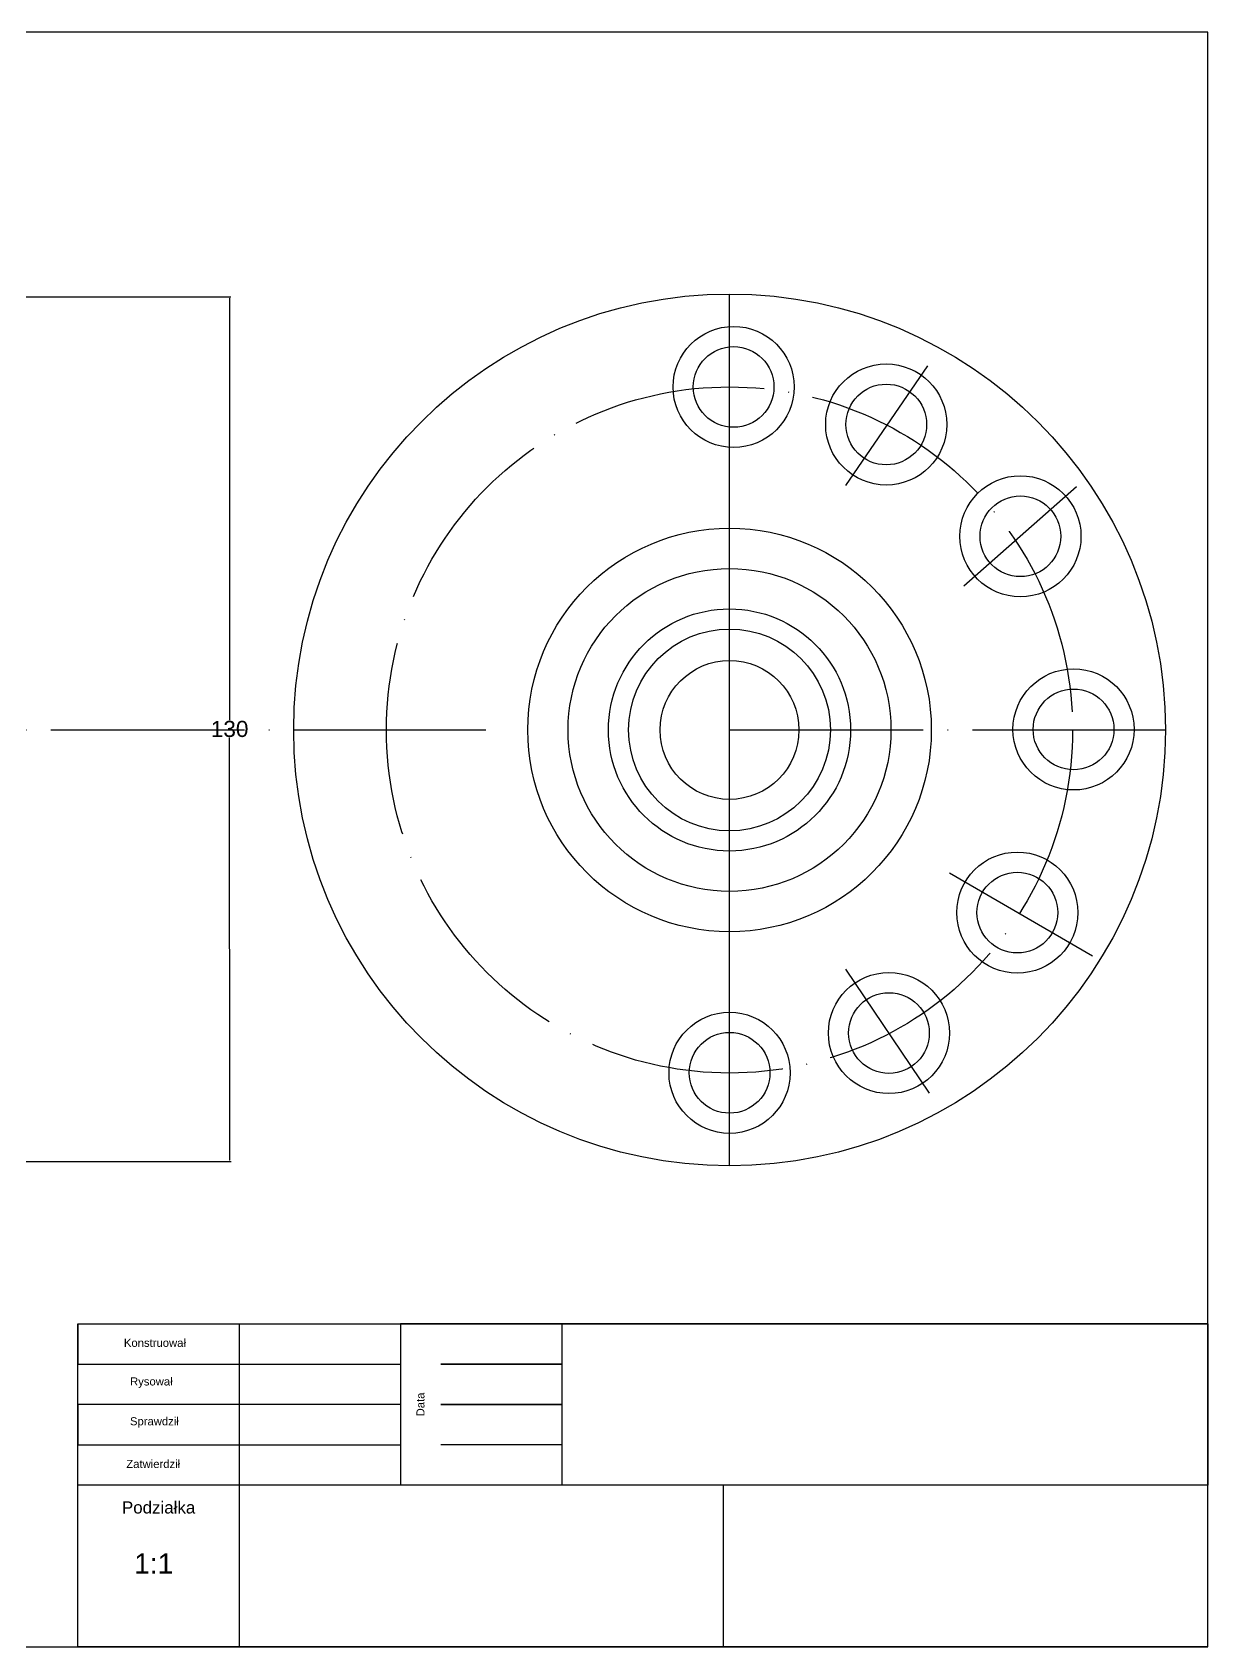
# Model space of a CAD drawing. Header units: inches. Extents: x 17 to 314, y 4 to 204.
# Drawn here: x 168 to 313.6, y 3.8 to 203.8 of the extents above; entities that cross this region are included whole.
import ezdxf

# ---------------------------------------------------------------- set-up
doc = ezdxf.new("R2010")
doc.units = ezdxf.units.IN
doc.header["$MEASUREMENT"] = 0
doc.linetypes.add('ACAD_ISO04W100', pattern=[30, 24, -3, 0, -3])
doc.styles.get("Standard").update_dxf_attribs({"font": 'arial.ttf'})
doc.dimstyles.get("Standard").update_dxf_attribs({"dimtxt": 0.18, "dimasz": 0.18, "dimexe": 0.18, "dimexo": 0.0625, "dimgap": 0.09, "dimtad": 0, "dimtih": 1, "dimtoh": 1, "dimdec": 4, "dimzin": 0, "dimdsep": 46, "dimtxsty": 'Standard', "dimcen": 0.09, "dimadec": 0, "dimazin": 0, "dimtfac": 1, "dimtdec": 4, "dimtofl": 0, "dimtmove": 0, "dimatfit": 3, "dimfxl": 1, "dimtolj": 1, "dimtzin": 0, "dimarcsym": 0})

# ---------------------------------------------------------------- blocks, each defined once
blk = doc.blocks.new('*D5')
at = {"color": 0, "lineweight": -2, "transparency": 16777216}
for p, q in [((143.64, 171.05), (192.62, 171.07)), ((192.44, 170.89), (192.47, 118.62)), ((192.49, 64.12), (192.47, 116.4)), ((143.69, 63.92), (192.67, 63.94))]:
    blk.add_line(p, q, dxfattribs=at)
at = {"color": 0, "transparency": 16777216}
for points in [[(192.47, 170.89), (192.41, 170.89), (192.44, 171.07)], [(192.52, 64.12), (192.46, 64.12), (192.49, 63.94)]]:
    blk.add_solid(points, dxfattribs=at)
at = {"layer": 'Defpoints', "color": 0, "transparency": 16777216}
for p in [(143.58, 171.05), (192.44, 171.07), (143.63, 63.92)]:
    blk.add_point(p, dxfattribs=at)
at = {"color": 0, "transparency": 16777216, "insert": (192.47, 117.51), "char_height": 0.18, "attachment_point": 5}
blk.add_mtext('\\A1;{\\H11.11111x;130}', dxfattribs=at)
blk = doc.blocks.new('*U19')
for radius in [7.5, 5]:
    blk.add_circle((0, 0), radius)
blk = doc.blocks.new('*U20')
at = {"color": 0, "linetype": 'ByBlock', "lineweight": -2, "transparency": 16777216}
blk.add_blockref('*U19', (0, 0), dxfattribs=at)
blk = doc.blocks.new('*U27')
for radius in [7.5, 5]:
    blk.add_circle((0, 0), radius)
blk = doc.blocks.new('*U28')
at = {"color": 0, "linetype": 'ByBlock', "lineweight": -2, "transparency": 16777216}
blk.add_blockref('*U27', (0, 0), dxfattribs=at)
blk = doc.blocks.new('*U33')
for radius in [7.5, 5]:
    blk.add_circle((0, 0), radius)
blk = doc.blocks.new('*U35')
at = {"color": 0, "linetype": 'ByBlock', "lineweight": -2, "transparency": 16777216}
blk.add_blockref('*U33', (0, 0), dxfattribs=at)
blk = doc.blocks.new('*U40')
for radius in [7.5, 5]:
    blk.add_circle((0, 0), radius)
blk = doc.blocks.new('*U42')
at = {"color": 0, "linetype": 'ByBlock', "lineweight": -2, "transparency": 16777216}
blk.add_blockref('*U40', (0, 0), dxfattribs=at)
blk = doc.blocks.new('*U47')
for radius in [7.5, 5]:
    blk.add_circle((0, 0), radius)
blk = doc.blocks.new('*U49')
at = {"color": 0, "linetype": 'ByBlock', "lineweight": -2, "transparency": 16777216}
blk.add_blockref('*U47', (0, 0), dxfattribs=at)
blk = doc.blocks.new('*U50')
for radius in [7.5, 5]:
    blk.add_circle((0, 0), radius)
blk = doc.blocks.new('*U52')
at = {"color": 0, "linetype": 'ByBlock', "lineweight": -2, "transparency": 16777216}
blk.add_blockref('*U50', (0, 0), dxfattribs=at)
blk = doc.blocks.new('*U53')
for radius in [7.5, 5]:
    blk.add_circle((0, 0), radius)
blk = doc.blocks.new('*U55')
at = {"color": 0, "linetype": 'ByBlock', "lineweight": -2, "transparency": 16777216}
blk.add_blockref('*U53', (0, 0), dxfattribs=at)

msp = doc.modelspace()

# ---------------------------------------------------------------- linework, layer by layer
at = {"lineweight": -3}
for p, q in [((313.64808, 203.82486), (16.64808, 203.82486)), ((313.64808, 3.82486), (313.64808, 203.82486)), ((173.64808, 3.82486), (173.64808, 43.82486)), ((173.64808, 43.82486), (313.64808, 43.82486)), ((173.64808, 43.82486), (193.64808, 43.82486)), ((173.64808, 43.82486), (173.64808, 38.82486)), ((193.64808, 43.82486), (193.64808, 3.82486)), ((233.64808, 43.82486), (213.64808, 43.82486)), ((213.64808, 43.82486), (213.64808, 23.82486)), ((313.64808, 43.82486), (233.64808, 43.82486)), ((233.64808, 43.82486), (233.64808, 23.82486)), ((313.64808, 43.82486), (313.64808, 43.82486)), ((313.64808, 43.82486), (313.64808, 23.82486)), ((173.64808, 38.82486), (213.64808, 38.82486)), ((233.64808, 38.82486), (218.64808, 38.82486)), ((218.64808, 38.82486), (233.64808, 38.82486)), ((233.64808, 38.82486), (233.64808, 33.82486)), ((233.64808, 38.82486), (233.64808, 33.82486)), ((213.64808, 33.82486), (173.64808, 33.82486)), ((173.64808, 33.82486), (173.64808, 28.82486)), ((233.64808, 33.82486), (218.64808, 33.82486)), ((218.64808, 33.82486), (233.64808, 33.82486)), ((233.64808, 33.82486), (233.64808, 28.82486)), ((173.64808, 28.82486), (213.64808, 28.82486)), ((233.64808, 28.82486), (218.64808, 28.82486)), ((313.64808, 23.82486), (173.64808, 23.82486)), ((173.64808, 23.82486), (173.64808, 23.82486)), ((253.64808, 3.82486), (253.64808, 23.82486)), ((16.64808, 3.82486), (313.64808, 3.82486)), ((313.64808, 3.82486), (173.64808, 3.82486)), ((193.64808, 3.82486), (253.64808, 3.82486))]:
    msp.add_line(p, q, dxfattribs=at)
msp.add_line((254.40662, 63.39523), (254.40662, 171.39523))
at = {"color": 152, "linetype": 'ACAD_ISO04W100', "true_color": 0x2776bb}
for p, q in [((278.91316, 162.50265), (268.78207, 147.66672)), ((297.39091, 147.53176), (283.44332, 135.22102)), ((49.92078, 117.39523), (224.19236, 117.39523)), ((254.40662, 117.39523), (311.16208, 117.39523)), ((299.37655, 89.35863), (281.6523, 99.63656)), ((279.18306, 72.39121), (268.82951, 87.74823))]:
    msp.add_line(p, q, dxfattribs=at)
for radius in [54, 25, 20, 15, 12.5, 8.60233]:
    msp.add_circle((254.40662, 117.39523), radius)
msp.add_circle((254.40662, 117.39523), 42.5, dxfattribs=at)

# ---------------------------------------------------------------- block references
for name, p in [('*U49', (254.90909, 159.88772)), ('*U52', (273.8171, 155.23756)), ('*U55', (290.44683, 141.3866)), ('*U28', (297.02418, 117.45872)), ('*U35', (290.06405, 94.77339)), ('*U42', (274.1552, 79.84883)), ('*U20', (254.40662, 74.92057))]:
    msp.add_blockref(name, p, dxfattribs=at)

# ---------------------------------------------------------------- texts
at = {"lineweight": -3, "attachment_point": 1}
for s, width, heights, insert, char_height in [('Konstruował', 17.8594703, [0], (179.37215, 41.97155), 1), ('Rysował', 20, [5], (180.13284, 37.18712), 1), ('Sprawdził', 20, [0], (180.12221, 32.25368), 1), ('Zatwierdził', 17.179765, [0], (179.66857, 26.96482), 1), ('Podziałka', 19.1583751, [0], (179.13055, 21.8264), 1.5), ('1:1', 12.8561612, [0], (180.64254, 15.38732), 2.5)]:
    msp.add_mtext_dynamic_manual_height_columns(s, width=width, gutter_width=1, heights=heights, dxfattribs=dict(at, insert=insert, char_height=char_height))
at = {"lineweight": -3, "insert": (215.60839, 32.35765), "char_height": 1, "attachment_point": 1, "rotation": 90}
msp.add_mtext_dynamic_manual_height_columns('Data', width=3.4510481, gutter_width=1, heights=[0], dxfattribs=at)

# ---------------------------------------------------------------- dimensions: what is measured, and where the dimension line sits
at = {"color": 30, "true_color": 0xf26722}
dim = msp.add_aligned_dim(p1=(143.62936, 63.92149), p2=(143.58175, 171.04903), distance=-48.86211, text='{\\H11.11111x;130}', dimstyle='Standard', dxfattribs=at)
dim.commit()
dim.dimension.update_dxf_attribs({"geometry": '*D5', "text_midpoint": (192.46766, 117.50698)})

doc.saveas('drawing.dxf')
